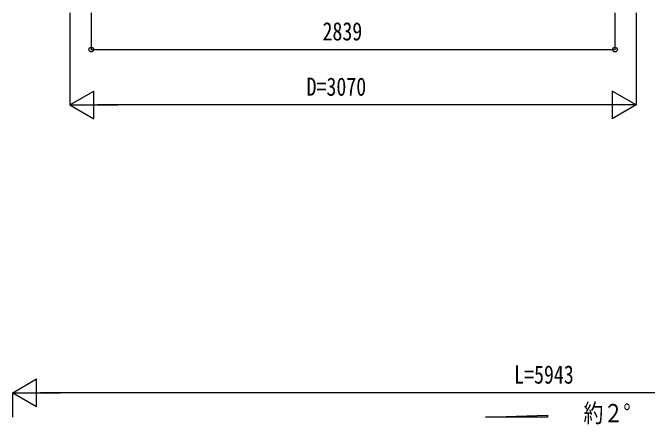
# Model space of a CAD drawing. Units: millimetres, scale not verified. Extents: x -12615 to 12615, y -8910 to 8910.
# Drawn here: x -3732 to -291, y -2120 to 111 of the extents above; entities that cross this region are included whole.
import ezdxf
from ezdxf.enums import TextEntityAlignment as Align

# ---------------------------------------------------------------- set-up
doc = ezdxf.new("R2010")
doc.units = ezdxf.units.MM
doc.header["$LTSCALE"] = 40
for name, color, linetype in [('0-2_USER1', 3, 'Continuous'), ('0-5_YKK_A1', 4, 'Continuous'), ('0-6_YKK_D', 6, 'Continuous')]:
    doc.layers.add(name, color=color, linetype=linetype)
doc.styles.add('ＭＳ ゴシック', font='')
doc.styles.get('ＭＳ ゴシック').set_extended_font_data('MS Gothic')

msp = doc.modelspace()

# ---------------------------------------------------------------- linework, layer by layer
at = {"layer": '0-5_YKK_A1'}
for p, q in [((-1168.53, -2082), (-832.53, -2069.58)), ((-832.53, -2082), (-1168.53, -2082)), ((-832.53, -2069.58), (-832.53, -2082))]:
    msp.add_line(p, q, dxfattribs=at)
at = {"layer": '0-6_YKK_D'}
for p, q in [((-3421.36, 111.43), (-3421.36, -389.57)), ((-3305.86, 111.43), (-3305.86, -89.57)), ((-466.86, 111.43), (-466.86, -89.57)), ((-351.36, 111.43), (-351.36, -389.57)), ((-3305.86, -88.57), (-466.86, -88.57)), ((-3421.36, -388.57), (-3291.46, -313.57)), ((-3291.46, -463.57), (-3291.46, -313.57)), ((-351.36, -388.57), (-481.26, -313.57)), ((-481.26, -313.57), (-481.26, -463.57)), ((-3421.36, -388.57), (-3291.46, -463.57)), ((-3421.36, -388.57), (-3161.55, -388.57)), ((-501.36, -388.57), (-3271.36, -388.57)), ((-351.36, -388.57), (-611.17, -388.57)), ((-351.36, -388.57), (-481.26, -463.57)), ((-3732.02, -1949.07), (-3602.12, -1874.07)), ((-3602.12, -2024.07), (-3602.12, -1874.07)), ((-3732.02, -2080.87), (-3732.02, -1948.07)), ((-3732.02, -1949.07), (-3602.12, -2024.07)), ((-3732.02, -1949.07), (-3472.21, -1949.07)), ((2060.49, -1949.07), (-3582.02, -1949.07))]:
    msp.add_line(p, q, dxfattribs=at)
for centre in [(-3305.86, -88.57), (-466.86, -88.57)]:
    msp.add_circle(centre, 12.75, dxfattribs=at)

# ---------------------------------------------------------------- texts
at = {"layer": '0-2_USER1', "style": 'ＭＳ ゴシック', "width": 0.8}
msp.add_text('約２°', height=98.97, dxfattribs=at).set_placement((-637.04, -2138.45), align=Align.BOTTOM_LEFT)
at = {"layer": '0-6_YKK_D', "style": 'ＭＳ ゴシック', "width": 0.8}
for s, p in [('2839', (-2051.96, -68.57)), ('D=3070', (-2138.36, -368.57)), ('L=5943', (-1012.76, -1929.07))]:
    msp.add_text(s, height=98.97, dxfattribs=at).set_placement(p, align=Align.BOTTOM_LEFT)

doc.saveas('drawing.dxf')
